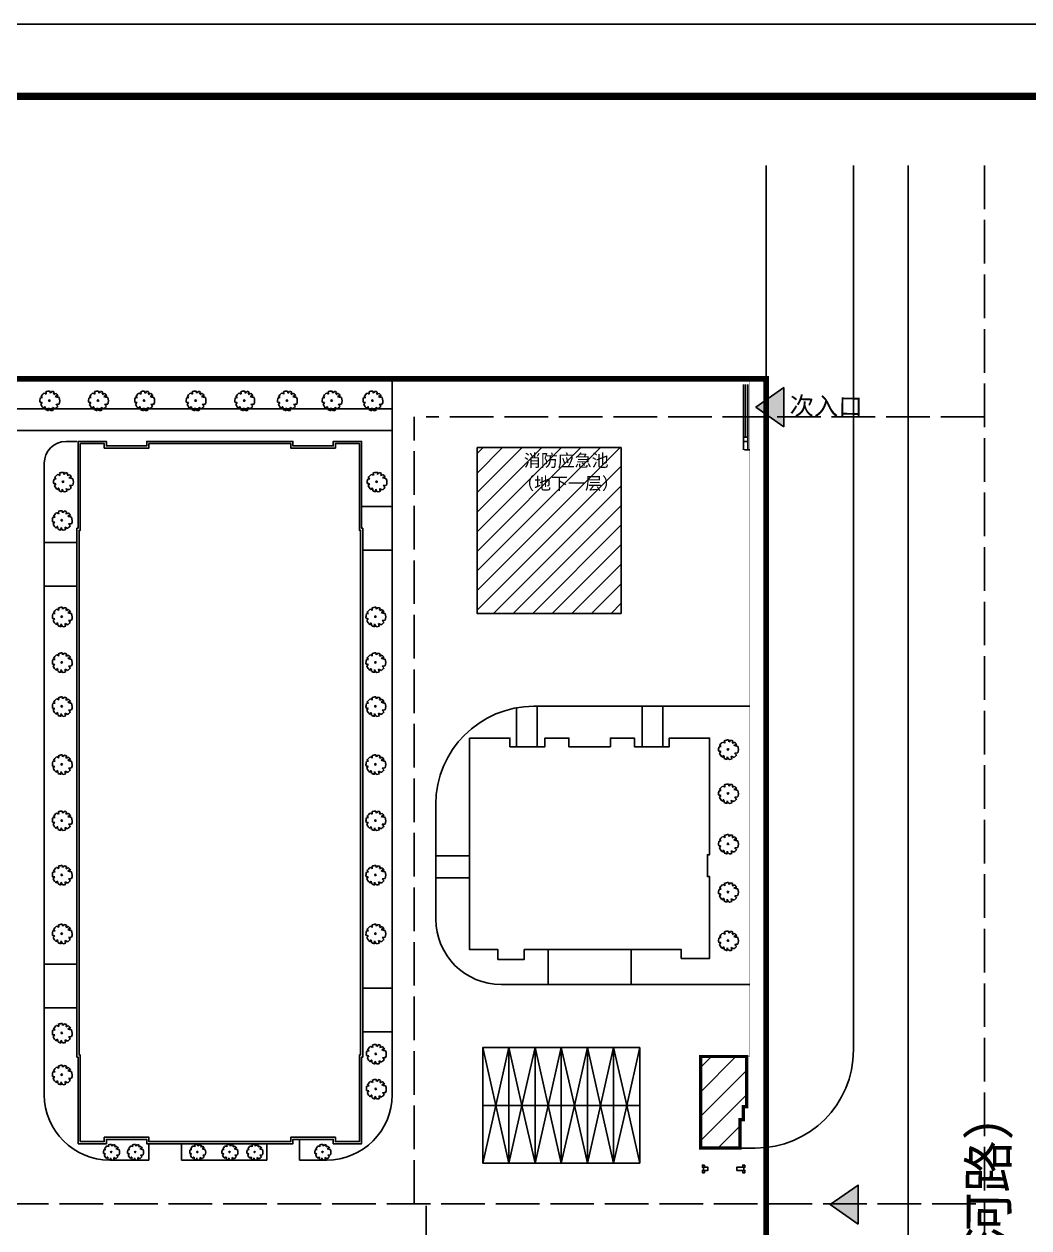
# Model space of a CAD drawing. Header units: millimetres. Extents: x 424383 to 428412, y 54091 to 54919.
# Drawn here: x 424808.8 to 424900.9, y 54808.9 to 54919.3 of the extents above; entities that cross this region are included whole.
import ezdxf

# ---------------------------------------------------------------- set-up
doc = ezdxf.new("R2010")
doc.units = ezdxf.units.MM
doc.linetypes.add('DASH', pattern=[0.35, 0.25, -0.1])
doc.linetypes.add('X3', pattern=[5, 4, -1])
for name, color, linetype in [('00规划道路', 7, 'Continuous'), ('GZ', 253, 'Continuous'), ('PUB_TEXT', 7, 'Continuous'), ('PUB_TITLE', 4, 'Continuous'), ('tree', 84, 'Continuous'), ('停车位', 152, 'Continuous'), ('已建', 251, 'Continuous'), ('建筑', 2, 'Continuous'), ('建设布局', 7, 'Continuous'), ('绿化', 76, 'Continuous'), ('路名', 7, 'Continuous'), ('道路', 140, 'Continuous'), ('道路网', 7, 'Continuous')]:
    doc.layers.add(name, color=color, linetype=linetype)
doc.layers.add('围墙', color=4, linetype='Continuous', lineweight=0)
doc.styles.add('宋体', font='')
doc.styles.add('等线体', font='simhei.ttf')
doc.styles.get('宋体').set_extended_font_data('NSimSun')
doc.linetypes.add('FENCELINE2', pattern='A,6.35,-2.54,[132,ltypeshp.shx,S=2.54,R=0,X=-2.54,Y=0],-2.54,25.4', length=36.83)

# ---------------------------------------------------------------- blocks, each defined once
blk = doc.blocks.new('dfghfg')
at = {"layer": 'tree', "color": 68, "linetype": 'ByBlock'}
for p, q in [((509406.27, 3423593.02), (509406.62, 3423593.06)), ((509406.62, 3423593.06), (509406.36, 3423593.2)), ((509406.36, 3423593.2), (509406.36, 3423593.2))]:
    blk.add_line(p, q, dxfattribs=at)
blk.add_circle((509407.71, 3423592.55), 0.115, dxfattribs=at)
for centre, radius, start, end in [((509407.79, 3423592.49), 1.6, 89.3321, 114.3856), ((509407.29, 3423593.83), 0.579, 352.0775, 26.6129), ((509407.79, 3423592.49), 1.61, 160.8426, 187.275), ((509405.98, 3423589.66), 2.64, 77.3728, 85.4649), ((509407.8, 3423590.98), 1.76, 134.7782, 147.3315), ((509407.79, 3423592.49), 1.58, 126.0751, 153.6245), ((509406.75, 3423593.1), 0.673, 48.5203, 80.5151), ((509406.84, 3423593.68), 0.39, 343.6555, 39.76), ((509407.56, 3423594.25), 0.606, 304.1868, 338.5411), ((509407.79, 3423592.49), 1.59, 62.8767, 77.7021), ((509408.05, 3423593.91), 0.461, 315.8454, 359.7651), ((509407.08, 3423598.27), 4.9, 285.4397, 290.7099), ((509409.05, 3423592.61), 0.701, 83.5323, 121.6544), ((509410.69, 3423598.75), 5.9, 250.0865, 256.3451), ((509407.79, 3423592.49), 1.57, 31.4098, 49.4753), ((509407.79, 3423592.49), 1.6, 340.3307, 19.43), ((509407.79, 3423592.49), 1.57, 200.8103, 231.4392), ((509407.06, 3423591.29), 0.262, 97.741, 188.8108), ((509403.76, 3423590.92), 3.32, 2.9465, 10.9238), ((509407.79, 3423592.49), 1.57, 243.1498, 261.8356), ((509408.19, 3423591.15), 0.661, 160.6008, 199.3992), ((509408.11, 3423591.41), 0.534, 186.1911, 248.4952), ((509407.79, 3423592.49), 1.58, 274.7236, 290.3277), ((509408.7, 3423591.35), 0.49, 170.6314, 220.6278), ((509408.79, 3423592.13), 0.9, 230.4582, 263.1093), ((509407.79, 3423592.49), 1.54, 305.394, 326.2464), ((509408.89, 3423593.88), 1.97, 266.7455, 282.0146), ((509407.81, 3423590.59), 1.64, 39.6536, 53.993)]:
    blk.add_arc(centre, radius, start, end, dxfattribs=at)
blk = doc.blocks.new('dsfsd')
at = {"layer": '00规划道路', "linetype": 'Continuous'}
blk.add_hatch(color=256, dxfattribs=at).paths.add_polyline_path([(40390652.558, 3427609.065), (40390650.558, 3427609.065), (40390651.558, 3427607.642)])
blk.add_line((40390650.558, 3427609.065), (40390652.558, 3427609.065), dxfattribs=at)
at = {"layer": '00规划道路', "linetype": 'Continuous', "flags": 128}
blk.add_lwpolyline([(40390650.558, 3427609.065), (40390651.558, 3427607.642), (40390652.558, 3427609.065)], dxfattribs=at)
blk.add_lwpolyline([(40390652.558, 3427609.065), (40390650.558, 3427609.065), (40390651.558, 3427607.642)], close=True, dxfattribs=at)
blk = doc.blocks.new('sdg')
at = {"layer": '停车位', "linetype": 'Continuous', "flags": 128}
for points in [[(512415.03, 3422059.07), (512415.03, 3422064.37), (512417.43, 3422064.37), (512417.43, 3422059.07), (512415.03, 3422059.07)], [(512415.03, 3422059.07), (512416.23, 3422064.37), (512417.43, 3422059.07)]]:
    blk.add_lwpolyline(points, dxfattribs=at)

msp = doc.modelspace()

# ---------------------------------------------------------------- hatches: boundary and pattern name
at = {"layer": '已建'}
h = msp.add_hatch(dxfattribs=at)
h.set_pattern_fill('ANSI31', color=256, style=0)
h.set_pattern_definition([(45, (0, 0), (-1.122532015, 1.122532015), [])])
h.paths.add_polyline_path([(424870.85, 54816.26), (424870.85, 54824.66), (424875.05, 54824.66), (424875.05, 54820.06), (424874.75, 54820.06), (424874.75, 54818.86), (424874.45, 54818.86), (424874.45, 54816.26)])
at = {"layer": '道路'}
h = msp.add_hatch(dxfattribs=at)
h.set_pattern_fill('ANSI31', color=251, scale=0.8, style=0)
h.set_pattern_definition([(45, (0, 0), (-0.898025612, 0.898025612), [])])
h.paths.add_polyline_path([(424850.35, 54880.5), (424863.55, 54880.5), (424863.55, 54865.3), (424850.35, 54865.3)])

# ---------------------------------------------------------------- linework, layer by layer
for points in [[(424875.16, 54881.47), (424875.16, 54881.07), (424874.76, 54881.07), (424874.76, 54881.47)], [(424871.1, 54814.21), (424871.1, 54814.51), (424871.5, 54814.51), (424871.5, 54814.21)], [(424874.15, 54814.21), (424874.15, 54814.51), (424874.8, 54814.51), (424874.8, 54814.21)]]:
    msp.add_lwpolyline(points, close=True)
msp.add_lwpolyline([(424856.86, 54834.46), (424856.86, 54831.26), (424864.26, 54831.26), (424864.46, 54831.26), (424864.46, 54834.46)])
at = {"layer": 'GZ'}
for points in [[(424871.2, 54814.71), (424871.2, 54814.51), (424871, 54814.51), (424871, 54814.71)], [(424874.9, 54814.71), (424874.9, 54814.51), (424874.7, 54814.51), (424874.7, 54814.71)], [(424871.2, 54814.01), (424871.2, 54814.21), (424871, 54814.21), (424871, 54814.01)], [(424874.9, 54814.01), (424874.9, 54814.21), (424874.7, 54814.21), (424874.7, 54814.01)]]:
    msp.add_lwpolyline(points, close=True, dxfattribs=at)
at = {"layer": 'PUB_TITLE'}
msp.add_lwpolyline([(424562.62, 54640.98), (424956.3, 54640.98), (424956.3, 54919.34), (424562.62, 54919.34)], close=True, dxfattribs=at)
at = {"layer": 'PUB_TITLE', "const_width": 0.663}
msp.add_lwpolyline([(424579.19, 54647.6), (424949.67, 54647.6), (424949.67, 54912.71), (424579.19, 54912.71)], close=True, dxfattribs=at)
at = {"layer": '围墙', "linetype": 'FENCELINE2', "ltscale": 0.07, "const_width": 0.04, "flags": 128}
msp.add_lwpolyline([(424875.05, 54796.26), (424875.35, 54796.26), (424875.35, 54734.46), (424593.05, 54734.46), (424593.05, 54786.46), (424608.92, 54786.46), (424608.92, 54857.3), (424644.27, 54857.3), (424644.27, 54886.8), (424875.35, 54886.8), (424875.35, 54824.66), (424874.85, 54824.66)], dxfattribs=at)
at = {"layer": '建筑', "color": 2, "linetype": 'Continuous'}
for p, q in [((424874.76, 54886.3), (424874.76, 54880.3)), ((424874.96, 54886.3), (424874.96, 54881.47)), ((424875.16, 54886.3), (424875.16, 54880.3))]:
    msp.add_line(p, q, dxfattribs=at)
at = {"layer": '建筑'}
for points in [[(424813.76, 54816.66), (424816.36, 54816.66), (424816.36, 54817.06), (424820.06, 54817.06), (424820.06, 54816.66), (424833.46, 54816.66), (424833.46, 54817.06), (424837.16, 54817.06), (424837.16, 54816.66), (424839.76, 54816.66), (424839.76, 54824.61), (424839.86, 54824.61), (424839.86, 54873.11), (424839.76, 54873.11), (424839.76, 54881.06), (424837.16, 54881.06), (424837.16, 54880.66), (424833.46, 54880.66), (424833.46, 54881.06), (424820.06, 54881.06), (424820.06, 54880.66), (424816.36, 54880.66), (424816.36, 54881.06), (424813.76, 54881.06), (424813.76, 54873.11), (424813.66, 54873.11), (424813.66, 54824.61), (424813.76, 54824.61)], [(424813.96, 54816.86), (424816.16, 54816.86), (424816.16, 54817.26), (424820.26, 54817.26), (424820.26, 54816.86), (424833.26, 54816.86), (424833.26, 54817.26), (424837.36, 54817.26), (424837.36, 54816.86), (424839.56, 54816.86), (424839.56, 54824.81), (424839.66, 54824.81), (424839.66, 54872.91), (424839.56, 54872.91), (424839.56, 54880.86), (424837.36, 54880.86), (424837.36, 54880.46), (424833.26, 54880.46), (424833.26, 54880.86), (424820.26, 54880.86), (424820.26, 54880.46), (424816.16, 54880.46), (424816.16, 54880.86), (424813.96, 54880.86), (424813.96, 54872.91), (424813.86, 54872.91), (424813.86, 54824.81), (424813.96, 54824.81)], [(424850.35, 54880.5), (424863.55, 54880.5), (424863.55, 54865.3), (424850.35, 54865.3)], [(424849.66, 54853.86), (424849.66, 54834.46), (424852.26, 54834.46), (424852.26, 54833.56), (424854.66, 54833.56), (424854.66, 54834.46), (424869.06, 54834.46), (424869.06, 54833.66), (424871.66, 54833.66), (424871.66, 54841.16), (424871.46, 54841.16), (424871.46, 54843.16), (424871.66, 54843.16), (424871.66, 54853.86), (424867.96, 54853.86), (424867.96, 54853.06), (424864.76, 54853.06), (424864.76, 54853.86), (424862.56, 54853.86), (424862.56, 54853.06), (424858.76, 54853.06), (424858.76, 54853.86), (424856.56, 54853.86), (424856.56, 54853.06), (424853.36, 54853.06), (424853.36, 54853.86)]]:
    msp.add_lwpolyline(points, close=True, dxfattribs=at)
at = {"layer": '建筑', "const_width": 0.3}
msp.add_lwpolyline([(424870.85, 54816.26), (424870.85, 54824.66), (424875.05, 54824.66), (424875.05, 54820.06), (424874.75, 54820.06), (424874.75, 54818.86), (424874.45, 54818.86), (424874.45, 54816.26)], close=True, dxfattribs=at)
at = {"layer": '建设布局', "color": 1, "linetype": 'DASH', "ltscale": 10, "const_width": 0.5, "flags": 128}
msp.add_lwpolyline([(424758.26, 54886.8), (424876.85, 54886.8), (424876.85, 54734.46), (424758.26, 54734.46)], close=True, dxfattribs=at)
at = {"layer": '绿化', "linetype": 'Continuous'}
for p, q in [((424651.36, 54884.06), (424842.56, 54884.06)), ((424650.42, 54882.06), (424842.56, 54882.06))]:
    msp.add_line(p, q, dxfattribs=at)
at = {"layer": '道路'}
for p, q in [((424842.56, 54821.16), (424842.56, 54886.8)), ((424812.66, 54881.06), (424813.66, 54881.06)), ((424874.85, 54880.3), (424875.35, 54880.3)), ((424810.66, 54879.06), (424810.66, 54821.16)), ((424839.76, 54875.1), (424842.56, 54875.1)), ((424810.66, 54871.8), (424813.66, 54871.8)), ((424839.86, 54871.1), (424842.56, 54871.1)), ((424810.66, 54867.8), (424813.66, 54867.8)), ((424853.96, 54853.06), (424853.96, 54856.64)), ((424855.56, 54856.78), (424875.35, 54856.78)), ((424855.84, 54853.06), (424855.84, 54856.78)), ((424865.48, 54853.06), (424865.48, 54856.78)), ((424867.36, 54853.06), (424867.36, 54856.78)), ((424846.56, 54837.26), (424846.56, 54847.78)), ((424849.66, 54843.06), (424846.56, 54843.06)), ((424849.66, 54841.06), (424846.56, 54841.06)), ((424810.66, 54833.14), (424813.66, 54833.14)), ((424839.86, 54830.92), (424842.56, 54830.92)), ((424852.56, 54831.26), (424875.35, 54831.26)), ((424810.66, 54829.14), (424813.66, 54829.14)), ((424839.86, 54826.92), (424842.56, 54826.92)), ((424820.25, 54816.66), (424820.25, 54815.16)), ((424823.25, 54816.66), (424823.25, 54815.16)), ((424831.06, 54816.66), (424831.06, 54815.16)), ((424834.06, 54817.06), (424834.06, 54815.16)), ((424816.66, 54815.16), (424820.25, 54815.16)), ((424823.25, 54815.16), (424831.06, 54815.16)), ((424834.06, 54815.16), (424836.56, 54815.16))]:
    msp.add_line(p, q, dxfattribs=at)
for centre, radius, start, end in [((424812.66, 54879.06), 2, 90, 180), ((424855.56, 54847.78), 9, 90, 180), ((424852.56, 54837.26), 6, 180, 270), ((424816.66, 54821.16), 6, 180, 270), ((424836.56, 54821.16), 6, 270, 0)]:
    msp.add_arc(centre, radius, start, end, dxfattribs=at)
at = {"layer": '道路网', "color": 1, "linetype": 'Continuous'}
msp.add_line((424876.85, 54906.37), (424876.85, 54653.61), dxfattribs=at)
at = {"layer": '道路网', "color": 6, "linetype": 'Continuous'}
for p, q in [((424884.85, 54906.37), (424884.85, 54825.26)), ((424874.35, 54816.26), (424875.85, 54816.26))]:
    msp.add_line(p, q, dxfattribs=at)
at = {"layer": '道路网', "color": 4, "linetype": 'Continuous'}
msp.add_line((424889.85, 54906.37), (424889.85, 54653.61), dxfattribs=at)
at = {"layer": '道路网', "color": 2, "linetype": 'X3'}
msp.add_line((424896.85, 54906.37), (424896.85, 54653.61), dxfattribs=at)
at = {"layer": '道路网', "color": 1, "linetype": 'X3'}
for p, q in [((424844.56, 54811.16), (424844.56, 54883.33)), ((424896.85, 54883.33), (424845.68, 54883.33)), ((424647.06, 54811.16), (424896.85, 54811.16)), ((424845.68, 54736.96), (424845.68, 54811.16))]:
    msp.add_line(p, q, dxfattribs=at)
at = {"layer": '道路网', "color": 6, "linetype": 'Continuous'}
msp.add_arc((424875.85, 54825.26), 9, 270, 0, dxfattribs=at)

# ---------------------------------------------------------------- block references
at = {"layer": '00规划道路', "linetype": 'Continuous', "xscale": 1.793819934162893, "yscale": 1.793819933664054, "zscale": 1.793819934719999, "rotation": 269.965233057757}
for p in [(-5679669.24, 72512157.69), (-5679662.42, 72512084.56)]:
    msp.add_blockref('dsfsd', p, dxfattribs=at)
at = {"layer": '停车位', "linetype": 'Continuous', "rotation": 180.0000656288465}
for p in [(937264.37, 3476885.14), (937266.77, 3476885.14), (937269.17, 3476885.14), (937271.57, 3476885.14), (937273.97, 3476885.14), (937276.37, 3476885.14)]:
    msp.add_blockref('sdg', p, dxfattribs=at)
at = {"layer": '停车位', "linetype": 'Continuous', "xscale": -1, "rotation": 6.564051918012126e-05}
for p in [(937272.21, -3367243.6), (937274.61, -3367243.6), (937277.01, -3367243.6), (937279.41, -3367243.6), (937281.81, -3367243.6), (937284.21, -3367243.6)]:
    msp.add_blockref('sdg', p, dxfattribs=at)
at = {"layer": '绿化', "linetype": 'Continuous'}
for p, xscale, yscale, zscale, rotation in [((171032.1, -1882388.82), 0.5644800000307802, 0.5644800000009127, 0.5644800000000005, 0.9999999880781903), ((171036.56, -1882388.82), 0.5644800000307802, 0.5644800000009127, 0.5644800000000005, 0.9999999880781903), ((171040.79, -1882388.82), 0.5644800000307802, 0.5644800000009127, 0.5644800000000005, 0.9999999880781903), ((171045.51, -1882388.82), 0.5644800000307802, 0.5644800000009127, 0.5644800000000005, 0.9999999880781903), ((171049.97, -1882388.82), 0.5644800000307802, 0.5644800000009127, 0.5644800000000005, 0.9999999880781903), ((171053.88, -1882388.82), 0.5644800000307802, 0.5644800000009127, 0.5644800000000005, 0.9999999880781903), ((171057.98, -1882388.82), 0.5644800000307802, 0.5644800000009127, 0.5644800000000005, 0.9999999880781903), ((171061.72, -1882388.82), 0.5644800000307802, 0.5644800000009127, 0.5644800000000005, 0.9999999880781903), ((171033.35, -1882396.27), 0.5644800000307802, 0.5644800000009127, 0.5644800000000005, 0.9999999880781903), ((171062.1, -1882396.27), 0.5644800000307802, 0.5644800000009127, 0.5644800000000005, 0.9999999880781903), ((171033.24, -1882399.79), 0.5644800000307802, 0.5644800000009127, 0.5644800000000005, 0.9999999880781903), ((171033.24, -1882408.64), 0.5644800000307802, 0.5644800000009127, 0.5644800000000005, 0.9999999880781903), ((171061.99, -1882408.64), 0.5644800000307802, 0.5644800000009127, 0.5644800000000005, 0.9999999880781903), ((171033.24, -1882412.83), 0.5644800000307802, 0.5644800000009127, 0.5644800000000005, 0.9999999880781903), ((171061.99, -1882412.83), 0.5644800000307802, 0.5644800000009127, 0.5644800000000005, 0.9999999880781903), ((171033.24, -1882416.86), 0.5644800000307802, 0.5644800000009127, 0.5644800000000005, 0.9999999880781903), ((171061.99, -1882416.86), 0.5644800000307802, 0.5644800000009127, 0.5644800000000005, 0.9999999880781903), ((171094.32, -1882420.81), 0.5644800000307802, 0.5644800000009127, 0.5644800000000005, 0.9999999880781903), ((171033.24, -1882422.18), 0.5644800000307802, 0.5644800000009127, 0.5644800000000005, 0.9999999880781903), ((171061.99, -1882422.18), 0.5644800000307802, 0.5644800000009127, 0.5644800000000005, 0.9999999880781903), ((171094.32, -1882424.85), 0.5644800000307802, 0.5644800000009127, 0.5644800000000005, 0.9999999880781903), ((171033.24, -1882427.33), 0.5644800000307802, 0.5644800000009127, 0.5644800000000005, 0.9999999880781903), ((171061.99, -1882427.33), 0.5644800000307802, 0.5644800000009127, 0.5644800000000005, 0.9999999880781903), ((171094.32, -1882429.48), 0.5644800000307802, 0.5644800000009127, 0.5644800000000005, 0.9999999880781903), ((171033.24, -1882432.32), 0.5644800000307802, 0.5644800000009127, 0.5644800000000005, 0.9999999880781903), ((171061.99, -1882432.32), 0.5644800000307802, 0.5644800000009127, 0.5644800000000005, 0.9999999880781903), ((171094.32, -1882433.89), 0.5644800000307802, 0.5644800000009127, 0.5644800000000005, 0.9999999880781903), ((171033.24, -1882437.71), 0.5644800000307802, 0.5644800000009127, 0.5644800000000005, 0.9999999880781903), ((171061.99, -1882437.71), 0.5644800000307802, 0.5644800000009127, 0.5644800000000005, 0.9999999880781903), ((171094.32, -1882438.34), 0.5644800000307802, 0.5644800000009127, 0.5644800000000005, 0.9999999880781903), ((171033.24, -1882446.81), 0.5644800000307802, 0.5644800000009127, 0.5644800000000005, 0.9999999880781903), ((171062.03, -1882448.73), 0.5644800000307802, 0.5644800000009127, 0.5644800000000005, 0.9999999880781903), ((171033.24, -1882450.64), 0.5644800000307802, 0.5644800000009127, 0.5644800000000005, 0.9999999880781903), ((171062.03, -1882451.94), 0.5644800000307802, 0.5644800000009127, 0.5644800000000005, 0.9999999880781903), ((219255.78, -1514375.74), 0.4572288000252262, 0.4572288000008484, 0.4572288000000004, 0.9999999881003443), ((219257.98, -1514375.74), 0.4572288000252262, 0.4572288000008484, 0.4572288000000004, 0.9999999881003443), ((219263.68, -1514375.74), 0.4572288000252262, 0.4572288000008484, 0.4572288000000004, 0.9999999881003443), ((219266.63, -1514375.74), 0.4572288000252262, 0.4572288000008484, 0.4572288000000004, 0.9999999881003443), ((219268.93, -1514375.74), 0.4572288000252262, 0.4572288000008484, 0.4572288000000004, 0.9999999881003443), ((219275.16, -1514375.74), 0.4572288000252262, 0.4572288000008484, 0.4572288000000004, 0.9999999881003443)]:
    msp.add_blockref('dfghfg', p, dxfattribs=dict(at, xscale=xscale, yscale=yscale, zscale=zscale, rotation=rotation))

# ---------------------------------------------------------------- texts
at = {"layer": 'PUB_TEXT', "linetype": 'Continuous', "style": '宋体'}
msp.add_text('次入口', height=1.635, rotation=359, dxfattribs=at).set_placement((424878.99, 54883.54))
at = {"layer": 'PUB_TEXT', "style": '宋体'}
for s, p in [('消防应急池', (424854.63, 54878.75)), ('（地下一层）', (424854.02, 54876.65))]:
    msp.add_text(s, height=1.139, dxfattribs=at).set_placement(p)
at = {"layer": '路名', "color": 6, "linetype": 'Continuous', "style": '等线体'}
msp.add_text('大闸路（郎川河路）', height=3.52, rotation=89.6866, dxfattribs=at).set_placement((424898.79, 54778.55))

doc.saveas('drawing.dxf')
